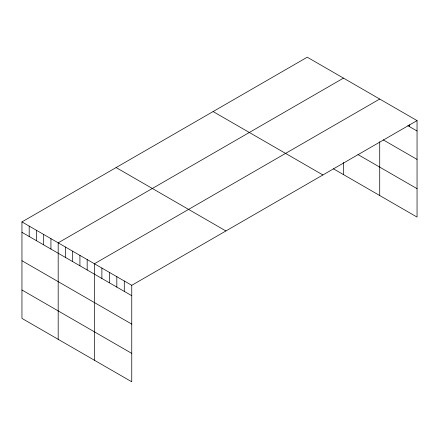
<?xml version="1.0" encoding="UTF-8"?>
<svg xmlns="http://www.w3.org/2000/svg" width="439" height="439" viewBox="0 0 439 439"><rect width="100%" height="100%" fill="white"/><g stroke="black" fill="none" stroke-linecap="round" stroke-linejoin="round"><path stroke-width="0.66" d="M21.95 221.914L131.755 285.312L131.755 381.798L21.95 318.401L21.95 221.914L307.245 57.202L417.05 120.599L417.05 217.085L333.448 168.817M343.479 78.126L58.184 242.838L58.184 339.32M379.719 99.044L94.423 263.757L94.423 360.243M131.755 285.312L417.05 120.599M407.858 125.697L417.05 130.998M383.165 139.843L417.05 159.406M357.977 154.566L417.05 188.677M213.096 111.561L322.901 174.952M116.099 167.561L225.904 230.958M21.95 232.319L131.755 295.716M21.95 260.728L131.755 324.119M21.95 289.992L131.755 353.39M409.582 124.736L409.582 126.69M379.719 141.753L379.719 195.531M343.479 162.435L343.479 174.607M124.286 281.004L124.286 291.403M116.823 276.691L116.823 287.09M109.355 272.378L109.355 282.782M101.886 268.07L101.886 278.469M87.174 259.575L87.174 269.974M79.925 255.388L79.925 265.793M72.682 251.207L72.682 261.606M65.433 247.02L65.433 257.424M50.94 238.651L50.94 249.056M43.691 234.47L43.691 244.869M36.442 230.283L36.442 240.687M29.199 226.101L29.199 236.506"/></g></svg>
